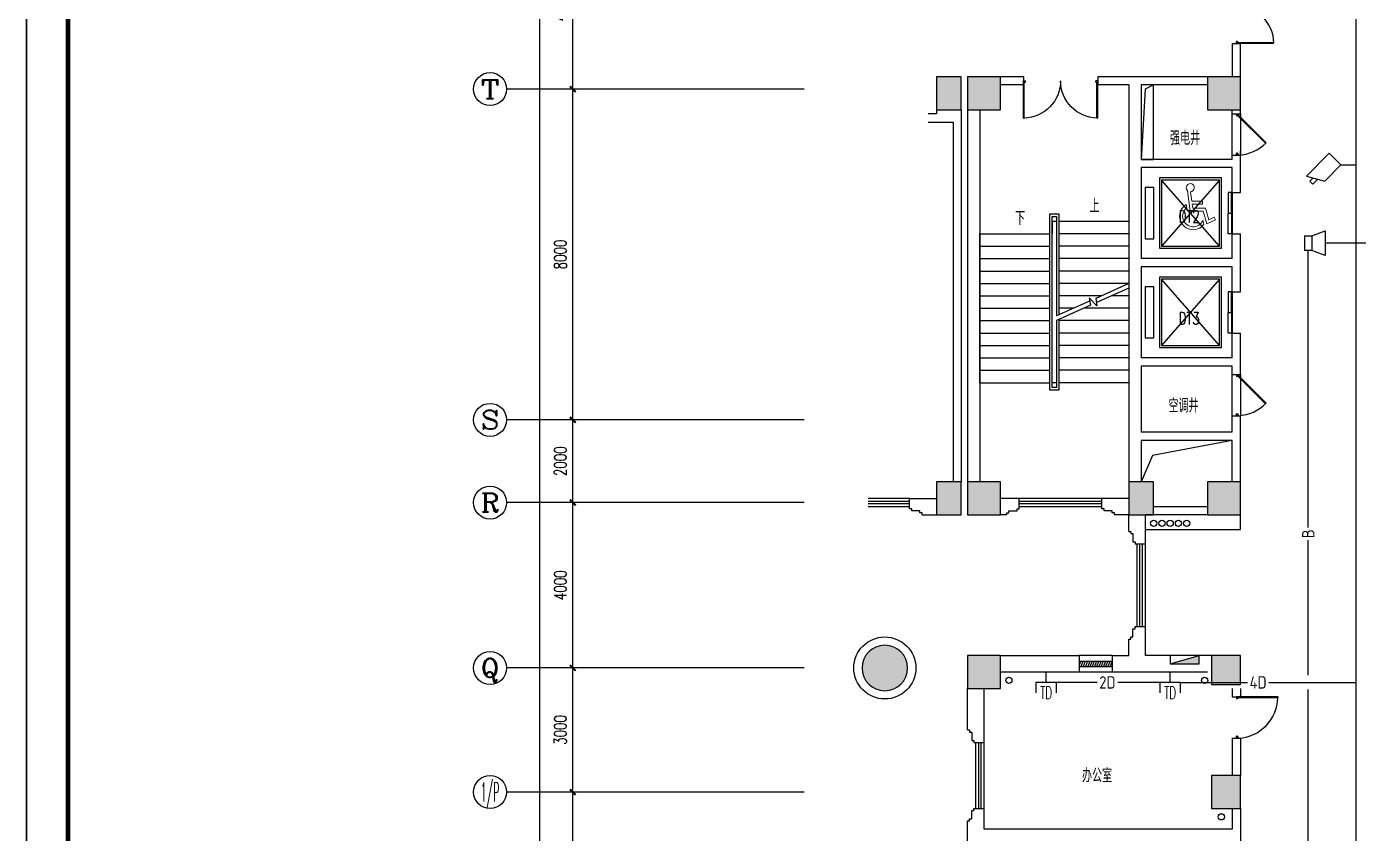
# Model space of a CAD drawing. Extents: x 190999 to 834799, y -200814 to 215286.
# Drawn here: x 750699 to 782899, y -9596 to 9914 of the extents above; entities that cross this region are included whole.
import ezdxf
from ezdxf.enums import TextEntityAlignment as Align

# ---------------------------------------------------------------- set-up
doc = ezdxf.new("R2010")
doc.units = 0
doc.header["$LTSCALE"] = 1000
doc.header["$MEASUREMENT"] = 0
doc.linetypes.add('CONTINOUS', pattern=[0])
for name, color, linetype in [('00-EQUIP', 3, 'Continuous'), ('00-SIG_TEXT', 7, 'Continuous'), ('00-WIRE-4', 6, 'Continuous'), ('A-墙线', 2, 'Continuous'), ('A-外包装修', 250, 'Continuous'), ('A-外窗', 145, 'Continuous'), ('A-门', 167, 'Continuous'), ('AXIS', 3, 'Continuous'), ('AXIS_TEXT', 7, 'Continuous'), ('COLUMN', 2, 'Continuous'), ('DIM_SYMB', 3, 'Continuous'), ('EQUIP_消火栓', 6, 'Continuous'), ('PUB_HATCH', 250, 'Continuous'), ('PUB_TEXT', 7, 'Continuous'), ('STAIR', 5, 'Continuous'), ('WALL', 4, 'Continuous'), ('WINDOW', 7, 'Continuous'), ('图框', 189, 'Continuous'), ('房间名称', 7, 'Continuous'), ('桥架', 1, 'Continuous'), ('洞口线', 177, 'Continuous'), ('电井开洞', 6, 'Continuous'), ('雨水管', 3, 'Continuous')]:
    doc.layers.add(name, color=color, linetype=linetype)
doc.layers.add('1-3残疾人坐席', color=7, linetype='Continuous', lineweight=9)
doc.styles.add('-GBCBIGGBENOR', font='GBENOR.shx', dxfattribs={"bigfont": 'GBCBIG.shx'})
doc.styles.add('_COMPLEX', font='COMPLEX.shx', dxfattribs={"width": 0.5})
doc.styles.add('_TCH_AXIS', font='COMPLEX', dxfattribs={"bigfont": 'GBCBIG'})
doc.styles.add('_TCH_DIM', font='SIMPLEX', dxfattribs={"bigfont": 'GBCBIG'})
doc.styles.add('COMPLEX', font='COMPLEX')
doc.styles.add('DIM_FONT', font='SIMPLEX', dxfattribs={"width": 0.7, "bigfont": 'GBCBIG'})
doc.styles.get("Standard").update_dxf_attribs({"font": 'simhei.ttf'})
doc.dimstyles.new('DIMN', dxfattribs={"dimtxt": 300, "dimasz": 100, "dimexe": 250, "dimexo": 300, "dimgap": 150, "dimtad": 1, "dimdec": 0, "dimzin": 0, "dimdsep": 46, "dimtxsty": 'DIM_FONT', "dimblk": 'ARCHTICK', "dimcen": 0.09, "dimclrt": 7, "dimazin": 2, "dimtfac": 1, "dimtdec": 0, "dimtix": 1, "dimtmove": 2, "dimatfit": 3, "dimfxl": 0, "dimtolj": 1, "dimtzin": 0, "dimarcsym": 0})

# ---------------------------------------------------------------- blocks, each defined once
blk = doc.blocks.new('TJAD_TK_A0')
at = {"layer": '图框'}
for p, q in [((2161.999779785468, 399.2972058231658), (972.9997797854694, 399.2972058231658)), ((972.9997797854694, -441.7027941768342), (2161.999779785468, -441.7027941768342))]:
    blk.add_line(p, q, dxfattribs=at)
at = {"layer": '图框', "const_width": 1.2}
blk.add_lwpolyline([(2151.999779785468, -431.7027941768342), (2151.999779785468, 389.2972058231658), (997.9997797854685, 389.2972058231658), (997.9997797854685, -431.7027941768342)], close=True, dxfattribs=at)
blk = doc.blocks.new('m1800')
at = {"layer": 'A-墙线'}
for p, q in [((-900, -100), (-900, 100)), ((900, -100), (900, 100))]:
    blk.add_line(p, q, dxfattribs=at)
at = {"layer": 'A-门'}
for p, q in [((-900, 900), (-899.9999999999418, 9.313225746154785e-10)), ((-900, 900), (-880.0000000000582, 899.9999999990687)), ((-880.0000000000582, 899.9999999990687), (-879.9999999999418, 50.00000000093132)), ((880.0000000000582, 899.9999999990687), (879.9999999999418, 50.00000000093132)), ((900, 900), (880.0000000000582, 899.9999999990687)), ((900, 900), (899.9999999999418, 9.313225746154785e-10)), ((-899.9999999999418, 50.00000000093132), (-870.0000000000582, 50.00000000093132)), ((-899.9999999999418, 9.313225746154785e-10), (-849.9999999999418, 9.313225746154785e-10)), ((-870.0000000000582, 50.00000000093132), (-870, 30)), ((-870, 30), (-849.9999999999418, 30.00000000093132)), ((-849.9999999999418, 30.00000000186265), (-849.9999999999418, 9.313225746154785e-10)), ((849.9999999999418, 30.00000000186265), (849.9999999999418, 9.313225746154785e-10)), ((870, 30), (849.9999999999418, 30.00000000093132)), ((899.9999999999418, 9.313225746154785e-10), (849.9999999999418, 9.313225746154785e-10)), ((870.0000000000582, 50.00000000093132), (870, 30)), ((899.9999999999418, 50.00000000093132), (870.0000000000582, 50.00000000093132))]:
    blk.add_line(p, q, dxfattribs=at)
for centre, start, end in [((-900, 0), 0, 88.72665564132167), ((900, 0), 91.27334436201257, 180)]:
    blk.add_arc(centre, 900, start, end, dxfattribs=at)
blk = doc.blocks.new('wza')
at = {"layer": '1-3残疾人坐席', "linetype": 'CONTINOUS'}
for p, q in [((0, 0), (-65.92103317385772, 501.259221150307)), ((40.34413458604831, 245.4232261337456), (10.43635719484882, 472.8400076992111)), ((-83.20065364841139, 80.454939481162), (-93.68438058072934, 160.1725128249964)), ((0, 0), (317.6950926940772, -1.64244556799531e-06)), ((40.3441345867468, 245.4232261337456), (301.9591099754325, 245.4232247801265)), ((63.15117290557828, 71.999999671767), (49.81291678763228, 173.4232260875287)), ((49.81291678763228, 173.4232260875287), (301.9591096029035, 173.4232247829204)), ((63.15117290557828, 71.999999671767), (371.7653968639788, 71.99999807501445)), ((301.9591096029035, 173.4232247829204), (301.959109976131, 245.4232247801265)), ((371.7653968639788, 71.99999807501445), (452.3839526305674, -205.6966173108667)), ((306.5511975293048, -219.8632119825343), (334.2759955825168, -315.3633423000574)), ((317.6950926940772, -1.64244556799531e-06), (407.3163418309996, -308.7070643706247)), ((407.3163418309996, -308.7070643706247), (615.2490263903746, -204.7994084716775)), ((452.3839526305674, -205.6966173108667), (583.0641903625219, -140.3933812931064)), ((583.0641903625219, -140.3933812931064), (615.2490263903746, -204.7994084716775))]:
    blk.add_line(p, q, dxfattribs=at)
for centre, radius, start, end in [((4.099231155589223, 570.3656342902686), 98.37953947765384, 273.7427053465065, 224.6236590530771), ((72.33969137939857, -120.7537110627163), 326.3181513302728, 120.5825845909829, 323.3889255196984), ((72.33969137939857, -120.7537110627163), 254.318151076953, 127.705102857942, 337.0637461616881)]:
    blk.add_arc(centre, radius, start, end, dxfattribs=at)
blk = doc.blocks.new('$TwtSys$00000434')
for p, q in [((-0.5, 0.5), (-0.5, -0.5)), ((-0.5, -0.5), (0.5, 0.5)), ((0.5, 0.5), (-0.5, 0.5)), ((0.5, -0.5), (0.5, 0.5)), ((-0.5, -0.5), (0.5, -0.5))]:
    blk.add_line(p, q)
blk.add_solid([(0.5, -0.5), (0.5, 0.5), (-0.5, -0.5)])
blk = doc.blocks.new('bfm01')
at = {"layer": 'A-墙线'}
for p, q in [((-200.0030517580453, -0.004291533608920872), (-0.003051758045330644, -0.004291533608920872)), ((-200.0030517580453, -1000.004291533609), (-0.003051758045330644, -1000.004291533609))]:
    blk.add_line(p, q, dxfattribs=at)
at = {"layer": 'A-门'}
for p, q in [((-200.0030517578125, -1000.004291533609), (-200.0030517578125, -0.004291533608920872)), ((-100.003051757114, -0.004291533667128533), (-100.003051757114, -50.00429153366713)), ((-70.00305175618269, -50.00429153366713), (-100.003051757114, -50.00429153366713)), ((-50.00305175711401, -30.00429153355071), (-70.00305175804533, -30.00429153360892)), ((-70.00305175804533, -30.00429153360892), (-70.00305175711401, -50.00429153366713)), ((-64.14518738078186, -44.14642715716036), (-50.0030517570849, -30.0042915334343)), ((-64.14518738081097, -44.14642715721857), (602.9494616675365, -711.241076205275)), ((-50.00305175711401, -0.004291533667128533), (-50.00305175711401, -30.00429153355071)), ((-50.00305175714311, -30.00429153360892), (617.0330152155366, -697.0403585060849)), ((-0.003051758045330644, -0.004291533608920872), (-0.003051758045330644, -1000.004291533609)), ((-70.00305175618269, -950.0042915336671), (-100.003051757114, -950.0042915336671)), ((-100.003051757114, -1000.004291533667), (-100.003051757114, -950.0042915336671)), ((-70.00305175804533, -970.0042915337253), (-70.00305175711401, -950.0042915336671)), ((-50.00305175711401, -1000.004291533667), (-100.003051757114, -1000.004291533667)), ((-50.00305175711401, -970.0042915337835), (-70.00305175804533, -970.0042915337253)), ((-50.00305175711401, -1000.004291533667), (-50.00305175711401, -970.0042915337835))]:
    blk.add_line(p, q, dxfattribs=at)
blk.add_arc((-100.003051757114, -0.004291533667128533), 1000, 272.8659839719306, 315.8103116972138, dxfattribs=at)
blk = doc.blocks.new('m1000')
at = {"layer": 'A-墙线'}
for p, q in [((0, 0), (0, 200)), ((1000, 0), (1000, 200))]:
    blk.add_line(p, q, dxfattribs=at)
at = {"layer": 'A-门'}
for p, q in [((0, 1100), (5.820766091346741e-11, 100.0000000009313)), ((0, 1100), (19.99999999994179, 1099.999999999069)), ((19.99999999994179, 1099.999999999069), (20.00000000005821, 150.0000000009313)), ((5.820766091346741e-11, 150.0000000009313), (29.99999999994179, 150.0000000009313)), ((5.820766091346741e-11, 100.0000000009313), (50.00000000005821, 100.0000000009313)), ((29.99999999994179, 150.0000000009313), (30, 130)), ((30, 130), (50.00000000005821, 130.0000000009313)), ((50.00000000005821, 130.0000000018626), (50.00000000005821, 100.0000000009313)), ((950.0000000000582, 130.0000000018626), (950.0000000000582, 100.0000000009313)), ((970.0000000001164, 130), (950.0000000000582, 130.0000000009313)), ((1000.000000000058, 100.0000000009313), (950.0000000000582, 100.0000000009313)), ((970.0000000001746, 150.0000000009313), (970.0000000001164, 130)), ((1000.000000000058, 150.0000000009313), (970.0000000001746, 150.0000000009313)), ((1000.000000000058, 150.0000000009313), (1000.000000000058, 100.0000000009313))]:
    blk.add_line(p, q, dxfattribs=at)
blk.add_arc((5.820766091346741e-11, 100.0000000009313), 1000, 2.865983971930656, 88.85400800037786, dxfattribs=at)
blk = doc.blocks.new('$WINLIB2D$00000039')
at = {"color": 0}
for p, q in [((0.5000000000016556, 0.4999999999536158), (-0.4999999999983444, 0.5000000000445652)), ((-0.4999999999994316, 0.1666666667124446), (0.5000000000005684, 0.1666666666205856)), ((-0.4518745131427337, -0.1666666666260426), (-0.5000000000072333, 0.08358586507802102)), ((-0.383883476490162, -0.166666666632409), (-0.4479860405916867, 0.1666666667078971)), ((-0.3158924398378105, -0.166666666637866), (-0.3799950039392783, 0.1666666667006211)), ((-0.2479014031852032, -0.166666666645142), (-0.3120039672867279, 0.1666666666951642)), ((-0.1799103665328516, -0.1666666666505989), (-0.2440129306343195, 0.1666666666887977)), ((-0.1119193298802728, -0.1666666666569654), (-0.1760218939817975, 0.1666666666824312)), ((-0.04392829322789282, -0.1666666666633319), (-0.1080308573293252, 0.1666666666760648)), ((0.02406274342471448, -0.1666666666696983), (-0.04003982067681022, 0.1666666666696983)), ((0.09205378007703047, -0.1666666666751553), (0.02795121597556971, 0.1666666666642413)), ((0.1600448167296094, -0.1666666666815217), (0.09594225262809175, 0.1666666666578749)), ((0.2280358533819609, -0.1666666666878882), (0.1639332892805214, 0.1666666666505989)), ((0.2960268900345682, -0.1666666666942547), (0.2319243259330435, 0.1666666666460515)), ((0.3640179266869765, -0.1666666667006211), (0.2999153625854802, 0.166666666639685)), ((0.432008963339527, -0.1666666667060781), (0.3679063992380023, 0.166666666632409)), ((0.4999999999916795, -0.1666666667115351), (0.4358974358904675, 0.1666666666260426)), ((-0.5000000000005755, -0.1666666666214951), (0.4999999999994245, -0.1666666667124446)), ((0.4999999999983302, -0.5000000000463842), (-0.5000000000016698, -0.4999999999554348))]:
    blk.add_line(p, q, dxfattribs=at)
blk = doc.blocks.new('_ArchTick')
at = {"const_width": 0.5}
blk.add_lwpolyline([(-0.7000000000000001, -0.7000000000000001), (0.7000000000000001, 0.7000000000000001)], dxfattribs=at)
blk = doc.blocks.new('*D758')
at = {"layer": 'AXIS', "color": 0, "lineweight": -2}
for p, q in [((764698.5377769046, -8596.303518221102), (763654.0967223467, -8596.303518221102)), ((763904.0967223467, -13596.30656997868), (763904.0967223467, -8596.303518221102)), ((764698.5377769046, -13596.30656997868), (763654.0967223467, -13596.30656997868))]:
    blk.add_line(p, q, dxfattribs=at)
at = {"layer": 'Defpoints', "color": 0}
for p in [(763904.0967223467, -8596.303518221102), (764998.5377769046, -8596.303518221102), (764998.5377769046, -13596.30656997868)]:
    blk.add_point(p, dxfattribs=at)
at = {"layer": 'AXIS', "color": 0, "lineweight": -2, "xscale": 100, "yscale": 100, "zscale": 100}
for p, rotation in [((763904.0967223467, -8596.303518221102), 90), ((763904.0967223467, -13596.30656997868), 270)]:
    blk.add_blockref('_ArchTick', p, dxfattribs=dict(at, rotation=rotation))
at = {"layer": 'AXIS', "color": 7, "insert": (763604.0967223467, -11096.30504409977), "char_height": 300, "attachment_point": 5, "rotation": 90, "style": 'DIM_FONT'}
blk.add_mtext('\\A1;5000', dxfattribs=at)
blk = doc.blocks.new('*D759')
at = {"layer": 'AXIS', "color": 0, "lineweight": -2}
for p, q in [((764698.5377769046, -5596.306569978682), (763654.0967223467, -5596.306569978681)), ((763904.0967223467, -8596.303518221102), (763904.0967223467, -5596.306569978682)), ((764698.5377769046, -8596.303518221102), (763654.0967223467, -8596.303518221102))]:
    blk.add_line(p, q, dxfattribs=at)
at = {"layer": 'Defpoints', "color": 0}
for p in [(763904.0967223467, -5596.306569978682), (764998.5377769046, -5596.306569978682), (764998.5377769046, -8596.303518221102)]:
    blk.add_point(p, dxfattribs=at)
at = {"layer": 'AXIS', "color": 0, "lineweight": -2, "xscale": 100, "yscale": 100, "zscale": 100}
for p, rotation in [((763904.0967223467, -5596.306569978682), 90), ((763904.0967223467, -8596.303518221102), 270)]:
    blk.add_blockref('_ArchTick', p, dxfattribs=dict(at, rotation=rotation))
at = {"layer": 'AXIS', "color": 7, "insert": (763604.0967223467, -7096.305044099769), "char_height": 300, "attachment_point": 5, "rotation": 90, "style": 'DIM_FONT'}
blk.add_mtext('\\A1;3000', dxfattribs=at)
blk = doc.blocks.new('*D760')
at = {"layer": 'AXIS', "color": 0, "lineweight": -2}
for p, q in [((764698.5377769046, -1596.306569978566), (763654.0967223467, -1596.306569978565)), ((763904.0967223467, -5596.306569978682), (763904.0967223467, -1596.306569978565)), ((764698.5377769046, -5596.306569978682), (763654.0967223467, -5596.306569978681))]:
    blk.add_line(p, q, dxfattribs=at)
at = {"layer": 'Defpoints', "color": 0}
for p in [(763904.0967223467, -1596.306569978565), (764998.5377769046, -1596.306569978566), (764998.5377769046, -5596.306569978682)]:
    blk.add_point(p, dxfattribs=at)
at = {"layer": 'AXIS', "color": 0, "lineweight": -2, "xscale": 100, "yscale": 100, "zscale": 100}
for p, rotation in [((763904.0967223467, -1596.306569978565), 90), ((763904.0967223467, -5596.306569978682), 270)]:
    blk.add_blockref('_ArchTick', p, dxfattribs=dict(at, rotation=rotation))
at = {"layer": 'AXIS', "color": 7, "insert": (763604.0967223467, -3596.306569978501), "char_height": 300, "attachment_point": 5, "rotation": 90, "style": 'DIM_FONT'}
blk.add_mtext('\\A1;4000', dxfattribs=at)
blk = doc.blocks.new('*D761')
at = {"layer": 'AXIS', "color": 0, "lineweight": -2}
for p, q in [((764698.5377769046, 403.6934300214344), (763654.0967223467, 403.6934300214347)), ((763904.0967223467, -1596.306569978565), (763904.0967223467, 403.6934300214346)), ((764698.5377769046, -1596.306569978566), (763654.0967223467, -1596.306569978565))]:
    blk.add_line(p, q, dxfattribs=at)
at = {"layer": 'Defpoints', "color": 0}
for p in [(763904.0967223467, 403.6934300214346), (764998.5377769046, 403.6934300214343), (764998.5377769046, -1596.306569978566)]:
    blk.add_point(p, dxfattribs=at)
at = {"layer": 'AXIS', "color": 0, "lineweight": -2, "xscale": 100, "yscale": 100, "zscale": 100}
for p, rotation in [((763904.0967223467, 403.6934300214346), 90), ((763904.0967223467, -1596.306569978565), 270)]:
    blk.add_blockref('_ArchTick', p, dxfattribs=dict(at, rotation=rotation))
at = {"layer": 'AXIS', "color": 7, "insert": (763604.0967223467, -596.3065699784426), "char_height": 300, "attachment_point": 5, "rotation": 90, "style": 'DIM_FONT'}
blk.add_mtext('\\A1;2000', dxfattribs=at)
blk = doc.blocks.new('*D762')
at = {"layer": 'AXIS', "color": 0, "lineweight": -2}
for p, q in [((764698.5377769046, 8403.693430021667), (763654.0967223467, 8403.693430021667)), ((763904.0967223467, 403.6934300214346), (763904.0967223467, 8403.693430021667)), ((764698.5377769046, 403.6934300214344), (763654.0967223467, 403.6934300214347))]:
    blk.add_line(p, q, dxfattribs=at)
at = {"layer": 'Defpoints', "color": 0}
for p in [(763904.0967223467, 8403.693430021667), (764998.5377769046, 8403.693430021667), (764998.5377769046, 403.6934300214343)]:
    blk.add_point(p, dxfattribs=at)
at = {"layer": 'AXIS', "color": 0, "lineweight": -2, "xscale": 100, "yscale": 100, "zscale": 100}
for p, rotation in [((763904.0967223467, 8403.693430021667), 90), ((763904.0967223467, 403.6934300214346), 270)]:
    blk.add_blockref('_ArchTick', p, dxfattribs=dict(at, rotation=rotation))
at = {"layer": 'AXIS', "color": 7, "insert": (763604.0967223467, 4403.693430021674), "char_height": 300, "attachment_point": 5, "rotation": 90, "style": 'DIM_FONT'}
blk.add_mtext('\\A1;8000', dxfattribs=at)
blk = doc.blocks.new('*D763')
at = {"layer": 'AXIS', "color": 0, "lineweight": -2}
for p, q in [((764698.5377769046, 12403.69343002167), (763654.0967223467, 12403.69343002167)), ((763904.0967223467, 8403.693430021667), (763904.0967223467, 12403.69343002167)), ((764698.5377769046, 8403.693430021667), (763654.0967223467, 8403.693430021667))]:
    blk.add_line(p, q, dxfattribs=at)
at = {"layer": 'Defpoints', "color": 0}
for p in [(763904.0967223467, 12403.69343002167), (764998.5377769046, 12403.69343002167), (764998.5377769046, 8403.693430021667)]:
    blk.add_point(p, dxfattribs=at)
at = {"layer": 'AXIS', "color": 0, "lineweight": -2, "xscale": 100, "yscale": 100, "zscale": 100}
for p, rotation in [((763904.0967223467, 12403.69343002167), 90), ((763904.0967223467, 8403.693430021667), 270)]:
    blk.add_blockref('_ArchTick', p, dxfattribs=dict(at, rotation=rotation))
at = {"layer": 'AXIS', "color": 7, "insert": (763604.0967223467, 10403.69343002179), "char_height": 300, "attachment_point": 5, "rotation": 90, "style": 'DIM_FONT'}
blk.add_mtext('\\A1;4000', dxfattribs=at)
blk = doc.blocks.new('*D771')
at = {"layer": 'AXIS', "color": 0, "lineweight": -2}
for p, q in [((764698.5377769046, 26403.69343002167), (762854.0967223467, 26403.69343002167)), ((763104.0967223467, -61596.30351822052), (763104.0967223467, 26403.69343002167)), ((764698.5377769046, -61596.30351822052), (762854.0967223467, -61596.30351822052))]:
    blk.add_line(p, q, dxfattribs=at)
at = {"layer": 'Defpoints', "color": 0}
for p in [(763104.0967223467, 26403.69343002167), (764998.5377769046, 26403.69343002167), (764998.5377769046, -61596.30351822052)]:
    blk.add_point(p, dxfattribs=at)
at = {"layer": 'AXIS', "color": 0, "lineweight": -2, "xscale": 100, "yscale": 100, "zscale": 100}
for p, rotation in [((763104.0967223467, 26403.69343002167), 90), ((763104.0967223467, -61596.30351822052), 270)]:
    blk.add_blockref('_ArchTick', p, dxfattribs=dict(at, rotation=rotation))
at = {"layer": 'AXIS', "color": 7, "insert": (762804.0967223467, -17596.30504409931), "char_height": 300, "attachment_point": 5, "rotation": 90, "style": 'DIM_FONT'}
blk.add_mtext('\\A1;88000', dxfattribs=at)
blk = doc.blocks.new('_AXISO')
blk.add_circle((0, 0), 0.5)
at = {"layer": 'AXIS_TEXT', "style": 'COMPLEX', "width": 1.041666666666667}
blk.add_attdef('A', text='', height=0.56, dxfattribs=at).set_placement((-0.25, -0.28), (0.25, -0.28), align=Align.FIT)
blk = doc.blocks.new('_LINKPT1')
at = {"color": 0}
blk.add_line((0, 0), (0, 0), dxfattribs=at)
blk = doc.blocks.new('IO37IMB6')
for p, q in [((-0.5, 0.4990009990009556), (-0.5, 0.9990009990009556)), ((0.5, 0.9990009990009556), (0.5, 0.4990009990009556)), ((0.5, 0.4990009990009556), (-0.5, 0.4990009990009556)), ((0, 0.4995004995004778), (0, 0))]:
    blk.add_line(p, q)
at = {"xscale": 0.002, "yscale": 0.002, "zscale": 0.002}
for p in [(0, 1.383711617401852), (-0.5, 0.4990009990009556), (0, 0), (0.5, 0.4990009990009556)]:
    blk.add_blockref('_LINKPT1', p, dxfattribs=at)
at = {"style": '_COMPLEX', "width": 0.6, "flags": 8}
blk.add_attdef('$TEXT$', text='', height=0.6, dxfattribs=at).set_placement((0, 1), align=Align.MIDDLE_CENTER)
at = {"flags": 9}
blk.add_attdef('A', (0, 0), '', height=2e-05, dxfattribs=at)
blk = doc.blocks.new('_I71UQN')
for p, q in [((-0.8374012925487477, 0.1000000000003638), (-0.608571428572759, 0.1000000000003638)), ((-0.8374012925487477, -0.1000000000003638), (-0.8374012925487477, 0.1000000000003638)), ((-0.7799999999988358, 0.3999999999996362), (-0.3228571428553551, -0.3999999999996362)), ((0.7799999999988358, 0.3999999999996362), (-0.7799999999988358, 0.3999999999996362)), ((0.7799999999988358, 0.3999999999996362), (0.7799999999988358, -0.3999999999996362)), ((-0.8374012925487477, -0.1000000000003638), (-0.4942857142850698, -0.1000000000003638)), ((0.7799999999988358, -0.3999999999996362), (-0.3228571428553551, -0.3999999999996362))]:
    blk.add_line(p, q)
at = {"xscale": 0.002, "yscale": 0.002, "zscale": 0.002}
for p in [(0, 0.3999999999996362), (0.7799999999988358, 0), (0, -0.3999999999996362)]:
    blk.add_blockref('_LINKPT1', p, dxfattribs=at)
at = {"flags": 9}
blk.add_attdef('A', (0, 0), '', height=2e-05, dxfattribs=at)
blk = doc.blocks.new('OS28WV87')
for p, q in [((0, 0.3500000000000001), (0, -0.3500000000000001)), ((0, 0.3500000000000001), (0.3500000000000001, 0.3500000000000001)), ((0.3500000000000001, 0.3500000000000001), (1, 0.6)), ((0.3500000000000001, 0.3500000000000001), (0.3500000000000001, -0.3500000000000001)), ((1, 0.6), (1, -0.6)), ((0.3500000000000001, -0.3500000000000001), (0, -0.3500000000000001)), ((1, -0.6), (0.3500000000000001, -0.3500000000000001))]:
    blk.add_line(p, q)
at = {"xscale": 0.002, "yscale": 0.002, "zscale": 0.002}
for p in [(0, 0), (0.175, 0.3500000000000001), (1, 0), (0.175, -0.3500000000000001)]:
    blk.add_blockref('_LINKPT1', p, dxfattribs=at)
at = {"flags": 9}
blk.add_attdef('A', (0, 0), '', height=2e-05, dxfattribs=at)

msp = doc.modelspace()

# ---------------------------------------------------------------- hatches: boundary and pattern name
at = {"layer": 'PUB_HATCH'}
for points in [[(773298.5377768944, 7903.696481778548), (773298.5377768944, 8703.695718840027), (772698.5377769037, 8703.695718834904), (772698.5377769037, 7903.696481774357)], [(774248.5408286615, 7903.697244712646), (774248.5408286615, 8703.696481773193), (773448.5377769037, 8703.696481773193), (773448.5377769037, 7903.697244712646)], [(780048.5377769037, 7903.697244712879), (780048.5377769037, 8703.696481773193), (779248.5347251459, 8703.696481773193), (779248.5347251459, 7903.697244712646)], [(773298.5377768944, -1896.303518221452), (773298.5377768944, -1096.304281159973), (772698.533580737, -1096.304281165329), (772698.533580737, -1896.303518225875)], [(774248.5370139689, -1896.303518225177), (774248.5370139666, -1096.307332926401), (773448.5377769049, -1096.307332926634), (773448.5377769037, -1896.303518226807)], [(777948.5438804191, -1896.303518226574), (777948.5438804134, -1096.306569984386), (777348.5377769014, -1096.306569984386), (777348.5377769035, -1896.303518226574)], [(780048.5377769037, -1896.303518226807), (780048.5377769027, -1096.307332921511), (779248.5339622019, -1096.30733292221), (779248.5339622044, -1896.303518225177)], [(770898.5377649828, -5596.303518227272, 0.9999999999999999), (771998.5377888246, -5596.303518227272, 0.9999999999999999)], [(774248.5377769007, -6096.303518229368), (774248.5377768998, -5296.303518225177), (773448.5377769037, -5296.303518226807), (773448.5377769052, -6096.303518230765)], [(780048.5377769095, -5996.303518213768), (780048.5377769037, -5296.303518226807), (779348.5339622045, -5296.303518223547), (779348.5339622005, -5996.303518236818)], [(780048.5377768995, -8996.303518227738), (780048.5377769035, -8196.30351822378), (779348.5339621966, -8196.303518228902), (779348.5339621977, -8996.303518226807)]]:
    msp.add_hatch(color=256, dxfattribs=at).paths.add_polyline_path(points)

# ---------------------------------------------------------------- linework, layer by layer
at = {"layer": '00-WIRE-4'}
for p, q in [((782475.5356823953, 6568.797370265384), (782848.5370139646, 6568.797370265384)), ((785236.8133964777, 4678.693811491452), (782098.5377769042, 4678.693811491394)), ((781686.0377769042, -2197.737007407326), (781686.0377769042, 4503.693811491394)), ((781686.0377769042, -5770.807069478527), (781686.0377769042, -2502.737007407326)), ((776580.4926433453, -5945.807069478527), (775598.5377769041, -5945.807069478644)), ((778098.537776904, -5945.807069478527), (777081.0796597487, -5945.807069478527)), ((778598.537776904, -5945.807069478527), (780215.2202304334, -5945.807069478527)), ((780734.4588216401, -5945.807069478527), (782848.5370139646, -5945.807069478527)), ((781686.0377769042, -9996.305425569386), (781686.0377769042, -6120.807069478527))]:
    msp.add_line(p, q, dxfattribs=at)
at = {"layer": 'A-墙线'}
for p, q in [((779848.5377769042, 9503.69648178437), (779848.5377769042, 8703.69648178437)), ((780048.5377769042, 8703.69648178437), (780048.5377769042, 9503.69648178437)), ((774798.537776904, 8703.69648178437), (774248.5408286618, 8703.69648178437)), ((779248.5347251464, 8703.69648178437), (776598.537776904, 8703.69648178437)), ((774798.537776904, 8503.69648178437), (774248.5408286618, 8503.69648178437)), ((777348.537776904, 8503.69648178437), (776598.537776904, 8503.69648178437)), ((777348.5377769042, 8503.69648178437), (777348.537776904, -1296.305044093606)), ((779248.5347251464, 8503.69648178437), (777648.537776904, 8503.69648178437)), ((777648.5377769042, 8503.69648178437), (777648.537776904, 6703.696481784369)), ((772698.5377769038, 7803.696481784369), (772498.537776904, 7803.696481784369)), ((772698.5377769038, 7903.697244724288), (772698.5377769038, 7803.696481784369)), ((773298.537776904, 7903.697244723822), (773298.537776904, -1096.304281155084)), ((773448.537776904, 7903.697244724288), (773448.537776904, -1096.307332914759)), ((773748.5377769038, 7903.697244724521), (773748.5377769038, -1096.307332914759)), ((779848.537776904, 7803.692953191261), (779848.537776904, 7903.697244724754)), ((780048.5347251457, 7803.692953191261), (780048.537776904, 7903.697244724754)), ((772498.537776904, 7603.696481782506), (773098.537776904, 7603.696481782506)), ((773098.537776904, 7603.696481782506), (773098.537776904, -1096.304281155084)), ((779848.5377769042, 6703.696481784602), (779848.5377769042, 6803.692953191261)), ((780048.537776904, 5903.696481784602), (780048.5377769042, 6903.696481784602)), ((779848.5377769042, 6703.696481784369), (777648.5377769042, 6703.696481784369)), ((777648.5377769042, 6503.696481784369), (777648.5377769042, 4303.696481784369)), ((779848.5377769042, 6503.696481784369), (777648.5377769042, 6503.696481784369)), ((779848.5377769042, 5903.696481784602), (779848.5377769042, 6503.696481784602)), ((779848.5377769042, 5903.696481784602), (780048.537776904, 5903.696481784602)), ((779848.5377769042, 4303.696481784602), (779848.5377769042, 4903.696481784602)), ((779848.5377769042, 4903.696481784602), (780048.537776904, 4903.696481784602)), ((780048.5377769042, 3503.696481784602), (780048.5377769042, 4903.696481784602)), ((779848.5377769042, 4303.696481784369), (777648.5377769042, 4303.696481784369)), ((777648.5377769042, 4103.696481784369), (777648.5377769042, 1903.696481784369)), ((779848.5377769042, 4103.696481784369), (777648.5377769042, 4103.696481784369)), ((779848.5377769042, 3503.696481784602), (779848.5377769042, 4103.696481784602)), ((779848.5377769042, 3503.696481784602), (780048.537776904, 3503.696481784602)), ((779848.5377769042, 1903.696481784602), (779848.5377769042, 2503.696481784602)), ((779848.5377769042, 2503.696481784602), (780048.537776904, 2503.696481784602)), ((780048.537776904, 1403.696481784602), (780048.537776904, 2503.696481784602)), ((779848.5377769042, 1903.696481784369), (777648.5377769042, 1903.696481784369)), ((777648.5377769042, 1703.696481784369), (777648.5377769042, 103.6964817848348)), ((779848.5377769042, 1703.696481784369), (777648.5377769042, 1703.696481784369)), ((779848.5377769042, 1503.689138495392), (779848.5377769042, 1703.696481784602)), ((779848.5377769042, 103.6964817848348), (779848.5377769042, 503.6891384953924)), ((780048.537776904, -1096.307332909637), (780048.537776904, 508.7020081065421)), ((779848.5377769042, 103.6964817848348), (777648.537776904, 103.6964817848348)), ((777648.5377769042, -96.3035182156309), (777648.5377769042, -1096.306569972512)), ((779848.5377769042, -96.3035182156309), (777648.537776904, -96.3035182156309)), ((779848.5377769042, -1096.30733290987), (779848.5377769042, -96.30351821539807)), ((772048.5301475094, -1496.306569972512), (772698.5335807371, -1496.306569972512)), ((772048.5301475094, -1746.306569972512), (772048.5301475094, -1496.306569972512)), ((774698.537776904, -1496.306569972046), (774248.537013968, -1496.306569972046)), ((774698.537776904, -1746.306569970649), (774698.537776904, -1496.306569970649)), ((777348.537776904, -1496.306569972046), (776698.537776904, -1496.306569972046)), ((776698.5377769044, -1746.306569970649), (776698.5377769044, -1496.306569970649)), ((772098.5301475094, -1746.306569972512), (772048.5301475094, -1746.306569972512)), ((772098.5301475094, -1796.306569972512), (772098.5301475094, -1746.306569972512)), ((772298.5301475094, -1796.306569972046), (772098.5301475094, -1796.306569972512)), ((772298.5301475094, -1846.306569972512), (772298.5301475094, -1796.306569972046)), ((772348.5301475094, -1846.306569972512), (772298.5301475094, -1846.306569972512)), ((772348.5301475094, -1896.306569972512), (772348.5301475094, -1846.306569972512)), ((772348.5301475094, -1896.306569972512), (772698.5335807371, -1896.306569972512)), ((774398.537776904, -1896.306569970649), (774248.5370139692, -1896.306569971581)), ((774398.537776904, -1896.306569970649), (774398.537776904, -1846.306569970649)), ((774398.537776904, -1846.306569970649), (774448.537776904, -1846.306569970649)), ((774448.537776904, -1846.306569970649), (774448.537776904, -1796.306569970649)), ((774448.537776904, -1796.306569970649), (774648.537776904, -1796.306569970649)), ((774648.537776904, -1746.306569970649), (774698.537776904, -1746.306569970649)), ((774648.537776904, -1796.306569970649), (774648.537776904, -1746.306569970649)), ((776748.5377769044, -1746.306569970649), (776698.5377769044, -1746.306569970649)), ((776748.5377769044, -1796.306569970649), (776748.5377769044, -1746.306569970649)), ((776948.5377769044, -1796.306569970649), (776748.5377769044, -1796.306569970649)), ((776948.5377769044, -1846.306569970649), (776948.5377769044, -1796.306569970649)), ((776998.5377769044, -1846.306569970649), (776948.5377769044, -1846.306569970649)), ((776998.5377769044, -1896.306569970649), (776998.5377769044, -1846.306569970649)), ((777348.537776904, -1896.306569972046), (776998.537776904, -1896.306569972046)), ((777348.5377769048, -2296.3035182147), (777348.5377769029, -1896.306569971814)), ((779248.5339622046, -1896.303518215631), (777748.537776904, -1896.303518215631)), ((777748.5377769036, -2596.3035182147), (777748.5377769036, -1896.303518215398)), ((779248.5339622034, -1696.303518215398), (777948.5438804196, -1696.303518215398)), ((777348.5377769048, -2296.3035182147), (777398.5377769048, -2296.3035182147)), ((777398.5377769048, -2296.3035182147), (777398.5377769048, -2346.3035182147)), ((777398.5377769048, -2346.3035182147), (777448.537776905, -2346.3035182147)), ((777448.537776905, -2346.3035182147), (777448.5377769048, -2546.3035182147)), ((777448.5377769048, -2546.3035182147), (777498.5377769048, -2546.3035182147)), ((777498.5377769048, -2546.3035182147), (777498.5377769048, -2596.3035182147)), ((777498.5377769048, -2596.3035182147), (777748.5377769048, -2596.3035182147)), ((777448.5377769048, -4646.303518215165), (777498.5377769048, -4646.303518215165)), ((777448.537776905, -4846.303518215165), (777448.5377769048, -4646.303518215165)), ((777498.5377769048, -4646.303518215165), (777498.5377769048, -4596.303518215165)), ((777498.5377769048, -4596.303518215165), (777748.5377769048, -4596.303518215165)), ((777748.5377769036, -5296.303518215398), (777748.5377769036, -4596.3035182147)), ((777348.5377769036, -5296.303518215398), (777348.5377769036, -4896.3035182147)), ((777348.5377769048, -4896.303518215165), (777398.5377769048, -4896.303518215165)), ((777398.5377769048, -4846.303518215165), (777448.537776905, -4846.303518215165)), ((777398.5377769048, -4896.303518215165), (777398.5377769048, -4846.303518215165)), ((779348.5408286618, -5296.303518215631), (777748.537776904, -5296.303518215631)), ((776148.5419730603, -5696.303518246132), (774248.5377769005, -5696.303518245899)), ((779248.5339622087, -5696.303518227971), (776948.5419730602, -5696.303518227971)), ((773448.537776904, -7096.305044094071), (773448.5377769044, -6096.303518218891)), ((773848.537776904, -7396.305044094071), (773848.5377769044, -6096.303518218192)), ((779848.5377769002, -6096.303518222383), (779848.5377769002, -6296.303518222616)), ((780048.5377769002, -6096.303518222616), (780048.5377769002, -6296.303518222616)), ((773448.537776904, -7096.305044094071), (773498.537776904, -7096.305044094071)), ((773498.537776904, -7096.305044094071), (773498.537776904, -7146.305044094071)), ((773498.537776904, -7146.305044094071), (773548.5377769042, -7146.305044094071)), ((773548.5377769042, -7146.305044094071), (773548.537776904, -7346.305044094071)), ((773548.537776904, -7346.305044094071), (773598.537776904, -7346.305044094071)), ((773598.537776904, -7346.305044094071), (773598.537776904, -7396.305044094071)), ((773598.537776904, -7396.305044094071), (773848.537776904, -7396.305044094071)), ((779848.537776904, -7296.303518222616), (779848.537776904, -8196.30656997228)), ((780048.5377769038, -7296.303518222616), (780048.537776904, -8196.303518212138)), ((773598.537776904, -9046.305044094071), (773598.537776904, -8996.305044094071)), ((773598.537776904, -8996.305044094071), (773848.537776904, -8996.305044094071)), ((773848.537776904, -9496.305044094071), (773848.537776904, -8996.305044094071)), ((779848.537776904, -8996.30656997484), (779848.537776904, -9496.305044094071)), ((780048.537776904, -8996.306569975772), (780048.537776904, -11994.26460274842)), ((773448.537776904, -9896.305044094071), (773448.537776904, -9296.305044094071)), ((773448.537776904, -9296.305044094071), (773498.537776904, -9296.305044094071)), ((773498.537776904, -9246.305044094071), (773548.5377769042, -9246.305044094071)), ((773498.537776904, -9296.305044094071), (773498.537776904, -9246.305044094071)), ((773548.537776904, -9046.305044094071), (773598.537776904, -9046.305044094071)), ((773548.5377769042, -9246.305044094071), (773548.537776904, -9046.305044094071)), ((779848.537776904, -9496.305044094304), (773848.537776904, -9496.305044094071))]:
    msp.add_line(p, q, dxfattribs=at)
at = {"layer": 'A-外包装修'}
msp.add_circle((771448.540828662, -5596.306569972978), 750, dxfattribs=at)
at = {"layer": 'A-外窗'}
for p, q in [((772048.5301475094, -1496.306569972512), (771048.5408286613, -1496.306569972512)), ((772048.5301475094, -1566.306569972512), (771048.5408286613, -1566.306569972512)), ((776698.5377769044, -1496.306569970649), (774698.537776904, -1496.306569970649)), ((776698.5377769044, -1566.306569970649), (774698.537776904, -1566.306569970649)), ((772048.5301475094, -1626.306569972512), (771048.5408286613, -1626.306569972512)), ((772048.5301475094, -1696.306569972512), (771048.5408286613, -1696.306569972512)), ((776698.5377769044, -1626.306569970649), (774698.537776904, -1626.306569970649)), ((776698.5377769044, -1696.306569970649), (774698.537776904, -1696.306569970649)), ((777548.5377769048, -4596.303518215165), (777548.5377769048, -2596.3035182147)), ((777618.5377769048, -4596.303518215165), (777618.5377769048, -2596.3035182147)), ((777678.5377769048, -4596.303518215165), (777678.5377769048, -2596.3035182147)), ((777748.5377769048, -4596.303518215165), (777748.5377769048, -2596.3035182147)), ((773648.537776904, -8996.305044094071), (773648.537776904, -7396.305044094071)), ((773718.537776904, -8996.305044094071), (773718.537776904, -7396.305044094071)), ((773778.537776904, -8996.305044094071), (773778.537776904, -7396.305044094071)), ((773848.537776904, -8996.305044094071), (773848.537776904, -7396.305044094071))]:
    msp.add_line(p, q, dxfattribs=at)
at = {"layer": 'A-门'}
for p, q in [((779848.5377769042, 5903.696481784602), (779848.5377769042, 4903.696481784602)), ((779848.5377769042, 3503.696481784602), (779848.5377769042, 2503.696481784602))]:
    msp.add_line(p, q, dxfattribs=at)
for points in [[(779833.5796687431, 5903.696481784602), (779753.6973476515, 5903.696481784602), (779753.6973476515, 5403.696481784602), (779833.5796687431, 5403.696481784602)], [(779833.5796687431, 4903.696481784602), (779753.6973476515, 4903.696481784602), (779753.6973476515, 5403.696481784602), (779833.5796687431, 5403.696481784602)], [(779833.5796687431, 3503.696481784602), (779753.6973476515, 3503.696481784602), (779753.6973476515, 3003.696481784602), (779833.5796687431, 3003.696481784602)], [(779833.5796687431, 2503.696481784602), (779753.6973476515, 2503.696481784602), (779753.6973476515, 3003.696481784602), (779833.5796687431, 3003.696481784602)]]:
    msp.add_lwpolyline(points, close=True, dxfattribs=at)
at = {"layer": 'AXIS'}
for p, q in [((769498.5377769043, 8403.693430021667), (762304.0967223464, 8403.693430021667)), ((769498.5377769043, 403.6934300214343), (762304.0967223464, 403.6934300214343)), ((769498.5377769044, -1596.306569978566), (762304.0967223465, -1596.306569978566)), ((769498.5377769044, -5596.306569978682), (762304.0967223465, -5596.306569978682)), ((769498.5377769044, -8596.303518221102), (762304.0967223465, -8596.303518221102))]:
    msp.add_line(p, q, dxfattribs=at)
at = {"layer": 'COLUMN'}
for p, q in [((773298.5377768944, 8703.695718840027), (772698.5377769037, 8703.695718834904)), ((772698.5377769037, 8703.695718834904), (772698.5377769037, 7903.696481774357)), ((773298.5377768944, 7903.696481778548), (773298.5377768944, 8703.695718840027)), ((774248.5408286615, 8703.696481773193), (773448.5377769037, 8703.696481773193)), ((773448.5377769037, 8703.696481773193), (773448.5377769037, 7903.697244712646)), ((774248.5408286615, 7903.697244712646), (774248.5408286615, 8703.696481773193)), ((780048.5377769037, 8703.696481773193), (779248.5347251459, 8703.696481773193)), ((779248.5347251459, 8703.696481773193), (779248.5347251459, 7903.697244712646)), ((780048.5377769037, 7903.697244712879), (780048.5377769037, 8703.696481773193)), ((772698.5377769037, 7903.696481774357), (773298.5377768944, 7903.696481778548)), ((773448.5377769037, 7903.697244712646), (774248.5408286615, 7903.697244712646)), ((779248.5347251459, 7903.697244712646), (780048.5377769037, 7903.697244712879)), ((773298.5377768944, -1096.304281159973), (772698.533580737, -1096.304281165329)), ((772698.533580737, -1096.304281165329), (772698.533580737, -1896.303518225875)), ((773298.5377768944, -1896.303518221452), (773298.5377768944, -1096.304281159973)), ((774248.5370139666, -1096.307332926401), (773448.5377769049, -1096.307332926634)), ((773448.5377769049, -1096.307332926634), (773448.5377769037, -1896.303518226807)), ((774248.5370139689, -1896.303518225177), (774248.5370139666, -1096.307332926401)), ((777948.5438804134, -1096.306569984386), (777348.5377769014, -1096.306569984386)), ((777348.5377769014, -1096.306569984386), (777348.5377769035, -1896.303518226574)), ((777948.5438804191, -1896.303518226574), (777948.5438804134, -1096.306569984386)), ((780048.5377769027, -1096.307332921511), (779248.5339622019, -1096.30733292221)), ((779248.5339622019, -1096.30733292221), (779248.5339622044, -1896.303518225177)), ((780048.5377769037, -1896.303518226807), (780048.5377769027, -1096.307332921511)), ((772698.533580737, -1896.303518225875), (773298.5377768944, -1896.303518221452)), ((773448.5377769037, -1896.303518226807), (774248.5370139689, -1896.303518225177)), ((777348.5377769035, -1896.303518226574), (777948.5438804191, -1896.303518226574)), ((779248.5339622044, -1896.303518225177), (780048.5377769037, -1896.303518226807)), ((774248.5377768998, -5296.303518225177), (773448.5377769037, -5296.303518226807)), ((773448.5377769037, -5296.303518226807), (773448.5377769052, -6096.303518230765)), ((774248.5377769007, -6096.303518229368), (774248.5377768998, -5296.303518225177)), ((780048.5377769037, -5296.303518226807), (779348.5339622045, -5296.303518223547)), ((779348.5339622045, -5296.303518223547), (779348.5339622005, -5996.303518236818)), ((780048.5377769095, -5996.303518213768), (780048.5377769037, -5296.303518226807)), ((773448.5377769052, -6096.303518230765), (774248.5377769007, -6096.303518229368)), ((779348.5339622005, -5996.303518236818), (780048.5377769095, -5996.303518213768)), ((780048.5377769035, -8196.30351822378), (779348.5339621966, -8196.303518228902)), ((779348.5339621966, -8196.303518228902), (779348.5339621977, -8996.303518226807)), ((780048.5377768995, -8996.303518227738), (780048.5377769035, -8196.30351822378)), ((779348.5339621977, -8996.303518226807), (780048.5377768995, -8996.303518227738))]:
    msp.add_line(p, q, dxfattribs=at)
for start, end in [(0, 180), (180, 0)]:
    msp.add_arc((771448.5377769037, -5596.303518227272), 550.000011920929, start, end, dxfattribs=at)
at = {"layer": 'DIM_SYMB'}
for points in [[(776503.5377769031, 5203.69037828318, 0, 0, 0), (776503.537776903, 3703.690378282714, 80, 0, 0), (776503.537776903, 3403.690378282714, 0, 0, 0)], [(774691.0377769043, 4903.690378284577, 0, 0, 0), (774691.037776904, -46.654798679956, 0, 0, 0), (776503.5377769, -46.65479868368129, 0, 0, 0), (776503.5377769032, 2803.690378279454, 80, 0, 0), (776503.5377769036, 3103.690378279454, 0, 0, 0)]]:
    msp.add_lwpolyline(points, format="xyseb", dxfattribs=at)
at = {"layer": 'STAIR'}
for p, q in [((779537.0380612295, 6203.696481784369), (778137.0380612295, 4603.696481784369)), ((779537.0380612295, 4603.696481784369), (778137.0380612295, 6203.696481784369)), ((775438.5377768876, 1123.690378270374), (775438.5377768876, 5383.690378270374)), ((775438.5377768876, 5383.690378270374), (775658.5377769168, 5383.690378270374)), ((775498.5377769168, 1183.690378270374), (775498.5377769168, 5323.690378270374)), ((775498.5377769168, 5323.690378270374), (775598.5377768876, 5323.690378270374)), ((775598.5377769034, 5203.690378284577), (775498.5377769034, 5203.690378284577)), ((775498.5377769034, 5203.690378284577), (775498.5377769034, 4903.690378284577)), ((775598.5377768876, 5323.690378270374), (775598.5377768945, 2918.432072198862)), ((775598.5377769034, 5203.690378284577), (775598.5377769235, 2918.432072212017)), ((775658.5377769168, 5383.690378270374), (775658.5377769098, 2945.174929349829)), ((777348.5377769034, 5203.690378284577), (775658.5377769099, 5203.690378278989)), ((777348.5377769034, 5203.690378284577), (777348.5377769235, 3698.432072402822)), ((773748.5377769034, 1303.690378284577), (773748.5377769034, 4903.690378284577)), ((773748.5377769034, 4903.690378284577), (775438.5377768812, 4903.690378278989)), ((775498.5377769034, 1303.690378284577), (775498.5377769034, 4903.690378284577)), ((777348.5377769034, 4903.690378284577), (775658.5377769099, 4903.690378278989)), ((773748.5377769034, 4603.690378284577), (775438.5377768812, 4603.690378278989)), ((777348.5377769034, 4603.690378284577), (775658.5377769099, 4603.690378278989)), ((773748.5377769034, 4303.690378284577), (775438.5377768812, 4303.690378278989)), ((777348.5377769034, 4303.690378284577), (775658.5377769099, 4303.690378278989)), ((773748.5377769034, 4003.690378284577), (775438.5377768812, 4003.690378278989)), ((777348.5377769034, 4003.690378284577), (775658.5377769099, 4003.690378278989)), ((773748.5377769034, 3703.690378284577), (775438.5377768812, 3703.690378278989)), ((777348.5377769034, 3703.690378284577), (775658.5377769099, 3703.690378278989)), ((777348.5377769234, 3698.432072280237), (776547.4752133662, 3341.387043959025)), ((777348.5377769234, 3588.948684305913), (776563.7119317023, 3239.140593264514)), ((777348.5377769235, 3588.948684302421), (777348.5377769034, 1303.690378284577)), ((779537.0380612295, 3803.696481784369), (778137.0380612295, 2203.696481784369)), ((779537.0380612295, 2203.696481784369), (778137.0380612295, 3803.696481784369)), ((773748.5377769034, 3403.690378284577), (775438.5377768812, 3403.690378278989)), ((776401.5913405858, 3276.36451780473), (775598.5377769234, 2918.432072270341)), ((776687.2583350461, 3403.690378314728), (775658.5377769099, 3403.690378348838)), ((776575.4594489114, 3165.163699960598), (776388.5370204757, 3358.570650055452)), ((776388.5370204757, 3358.570650055452), (776417.8280589215, 3174.118067113828)), ((776547.4752133662, 3341.387043959025), (776575.4594489114, 3165.163699960598)), ((777348.5377769034, 3403.690378284577), (776932.8941417083, 3403.690378305648)), ((773748.5377769034, 3103.690378284577), (775438.5377768812, 3103.690378278989)), ((776417.8280589215, 3174.118067113828), (775598.5377769235, 2808.948684340954)), ((776014.1814123656, 3103.690378303087), (775658.5377769099, 3103.690378278989)), ((777348.5377769034, 3103.690378284577), (776259.817218776, 3103.690378303785)), ((773748.5377769034, 2803.690378284577), (775438.5377768812, 2803.690378278989)), ((775598.5377769235, 2808.948684269941), (775598.5377769034, 1303.690378284577)), ((775598.5377768945, 2808.948684257019), (775598.5377768876, 1183.690378270374)), ((775658.5377769098, 2835.691541402397), (775658.5377769168, 1123.690378270374)), ((777348.5377769034, 2803.690378284577), (775658.5377769099, 2803.690378278989)), ((773748.5377769034, 2503.690378284577), (775438.5377768812, 2503.690378278989)), ((777348.5377769034, 2503.690378284577), (775658.5377769099, 2503.690378278989)), ((773748.5377769034, 2203.690378284577), (775438.5377768812, 2203.690378348838)), ((777348.5377769034, 2203.690378284577), (775658.5377769099, 2203.690378278989)), ((773748.5377769034, 1903.690378284577), (775438.5377768812, 1903.690378278989)), ((777348.5377769034, 1903.690378284577), (775658.5377769099, 1903.690378278989)), ((773748.5377769034, 1603.690378284577), (775438.5377768812, 1603.690378278989)), ((773748.5377769034, 1303.690378284577), (775438.5377768812, 1303.690378278989)), ((775598.5377769034, 1303.690378284577), (775498.5377769034, 1303.690378284577)), ((777348.5377769034, 1603.690378284577), (775658.5377769099, 1603.690378278989)), ((777348.5377769034, 1303.690378284577), (775658.5377769099, 1303.690378278989)), ((775658.5377769168, 1123.690378270374), (775438.5377768876, 1123.690378270374)), ((775598.5377768876, 1183.690378270374), (775498.5377769168, 1183.690378270374))]:
    msp.add_line(p, q, dxfattribs=at)
for points in [[(779587.0380612295, 4553.696481784369), (779587.0380612295, 6253.696481784369), (778087.0380612295, 6253.696481784369), (778087.0380612295, 4553.696481784369)], [(779537.0380612295, 4603.696481784369), (779537.0380612295, 6203.696481784369), (778137.0380612295, 6203.696481784369), (778137.0380612295, 4603.696481784369)], [(777951.9644026312, 4785.780137205991), (777951.9644026312, 6021.612826362747), (777741.9472804994, 6021.612826362747), (777741.9472804994, 4785.780137205991)], [(777951.9644026312, 2385.780137205991), (777951.9644026312, 3621.612826362747), (777741.9472804994, 3621.612826362747), (777741.9472804994, 2385.780137205991)], [(779587.0380612295, 2153.696481784369), (779587.0380612295, 3853.696481784369), (778087.0380612295, 3853.696481784369), (778087.0380612295, 2153.696481784369)], [(779537.0380612295, 2203.696481784369), (779537.0380612295, 3803.696481784369), (778137.0380612295, 3803.696481784369), (778137.0380612295, 2203.696481784369)]]:
    msp.add_lwpolyline(points, close=True, dxfattribs=at)
at = {"layer": 'WALL'}
for p, q in [((774248.5377769, -5296.303518246597), (776148.5419730601, -5296.303518245899)), ((776148.5419730601, -5296.303518246365), (776148.5419730603, -5696.303518246132)), ((776948.5419730601, -5296.303518227971), (777348.5377769036, -5296.303518227971)), ((776948.5419730601, -5296.303518227971), (776948.5419730602, -5696.303518227971))]:
    msp.add_line(p, q, dxfattribs=at)
at = {"layer": '桥架'}
msp.add_line((782848.5370139646, -39296.30351822099), (782848.5370139646, 11703.69648177901), dxfattribs=at)
at = {"layer": '洞口线'}
msp.add_lwpolyline([(779848.537776904, -96.30351820911164), (777924.5092721633, -454.8703054641082), (777648.5408286576, -1096.306569965993)], dxfattribs=at)
at = {"layer": '电井开洞', "color": 4}
msp.add_lwpolyline([(777948.537776904, 8503.69648177913), (777648.5377769041, 8503.69648177913), (777648.5377769041, 6703.69648177913), (777948.537776904, 6703.69648177913)], close=True, dxfattribs=at)
at = {"layer": '电井开洞'}
msp.add_lwpolyline([(777948.537776904, 8503.69648177913), (777743.1789118939, 8405.123227486649), (777648.5377769041, 6703.69648177913)], dxfattribs=at)
at = {"layer": '雨水管'}
msp.add_lwpolyline([(777748.5377769042, -2246.30351822052), (780048.5377769037, -2246.30351822052), (780048.5377769037, -1896.303518220288)], dxfattribs=at)
for centre in [(777948.537776904, -2096.303518220986), (778148.537776904, -2096.303518220986), (778348.537776904, -2096.303518220986), (778548.537776904, -2096.303518220986), (778748.537776904, -2096.303518220986), (774448.5377769006, -5896.303518239147), (779184.2108046118, -5896.303518239147), (779584.2146193134, -9196.30656999859)]:
    msp.add_circle(centre, 75, dxfattribs=at)

# ---------------------------------------------------------------- block references
msp.add_blockref('wza', (778830.9780491798, 5449.776416729466))
at = {"layer": '00-EQUIP', "xscale": 500, "yscale": 500, "zscale": 500, "rotation": 45}
msp.add_blockref('_I71UQN', (782058.3426814958, 6434.447081840219), dxfattribs=at)
at = {"layer": '00-EQUIP', "xscale": 500, "yscale": 500, "zscale": 500}
msp.add_blockref('OS28WV87', (781598.5377769042, 4678.693811491394), dxfattribs=at)
at = {"layer": '00-EQUIP'}
ref = msp.add_blockref('IO37IMB6', (775348.5377769041, -5696.306569978216), dxfattribs=dict(at, xscale=-500, yscale=500, zscale=500, rotation=180))
ref.add_attrib('$TEXT$', 'TD', dxfattribs={"layer": '0', "height": 300, "style": '_COMPLEX', "width": 0.6, "flags": 8}).set_placement((775348.5377769041, -6196.306569978216), align=Align.MIDDLE_CENTER)
ref = msp.add_blockref('IO37IMB6', (778348.537776904, -5696.3065699781), dxfattribs=dict(at, xscale=-500, yscale=500, zscale=500, rotation=180))
ref.add_attrib('$TEXT$', 'TD', dxfattribs={"layer": '0', "height": 300, "style": '_COMPLEX', "width": 0.6, "flags": 8}).set_placement((778348.537776904, -6196.3065699781), align=Align.MIDDLE_CENTER)
at = {"layer": 'A-门', "xscale": -1}
for p, rotation in [((779948.537776904, 10403.69648178437), 270), ((775698.537776904, 8603.69648178437), 180)]:
    msp.add_blockref('m1800', p, dxfattribs=dict(at, rotation=rotation))
at = {"layer": 'A-门'}
for p in [(780048.5377769037, 7803.697244724754), (780048.5377769037, 1503.693430028885)]:
    msp.add_blockref('bfm01', p, dxfattribs=at)
at = {"layer": 'A-门', "rotation": 270}
msp.add_blockref('m1000', (779848.5377769002, -6296.303518222616), dxfattribs=at)
at = {"layer": 'AXIS'}
ref = msp.add_blockref('_AXISO', (761904.0967223464, 8403.693430021667), dxfattribs=dict(at, xscale=800, yscale=800, zscale=800))
ref.add_attrib('A', 'T', dxfattribs={"layer": 'AXIS_TEXT', "height": 452.5483399593904, "style": '_TCH_AXIS', "width": 1.400000000000237}).set_placement((761677.8225523666, 8177.419260041934), (762130.3708923261, 8177.419260041934), align=Align.FIT)
ref = msp.add_blockref('_AXISO', (761904.0967223464, 403.6934300214343), dxfattribs=dict(at, xscale=800, yscale=800, zscale=800))
ref.add_attrib('A', 'S', dxfattribs={"layer": 'AXIS_TEXT', "height": 452.5483399593904, "style": '_TCH_AXIS', "width": 1.500000000000253}).set_placement((761677.8225523666, 177.4192600417009), (762130.3708923261, 177.4192600417009), align=Align.FIT)
ref = msp.add_blockref('_AXISO', (761904.0967223465, -1596.306569978566), dxfattribs=dict(at, xscale=800, yscale=800, zscale=800))
ref.add_attrib('A', 'R', dxfattribs={"layer": 'AXIS_TEXT', "height": 452.5483399593904, "style": '_TCH_AXIS', "width": 1.166666666666863}).set_placement((761677.8225523668, -1822.580739958299), (762130.3708923262, -1822.580739958299), align=Align.FIT)
ref = msp.add_blockref('_AXISO', (761904.0967223465, -5596.306569978682), dxfattribs=dict(at, xscale=800, yscale=800, zscale=800))
ref.add_attrib('A', 'Q', dxfattribs={"layer": 'AXIS_TEXT', "height": 452.5483399593904, "style": '_TCH_AXIS', "width": 1.312500000000222}).set_placement((761677.8225523668, -5822.580739958416), (762130.3708923262, -5822.580739958416), align=Align.FIT)
ref = msp.add_blockref('_AXISO', (761904.0967223465, -8596.303518221102), dxfattribs=dict(at, xscale=800, yscale=800, zscale=800))
ref.add_attrib('A', '1/P', dxfattribs={"layer": 'AXIS_TEXT', "height": 452.5483399593904, "style": '_TCH_AXIS', "width": 0.3888888888889546}).set_placement((761677.8225523668, -8822.577688200836), (762130.3708923262, -8822.577688200836), align=Align.FIT)
at = {"layer": 'EQUIP_消火栓', "xscale": 700, "yscale": 200, "zscale": 700}
msp.add_blockref('$TwtSys$00000434', (778698.5339622083, -5396.303518218891), dxfattribs=at)
at = {"layer": 'WINDOW', "xscale": 800, "yscale": -400, "zscale": 800}
msp.add_blockref('$WINLIB2D$00000039', (776548.5419730615, -5496.303518227971), dxfattribs=at)
at = {"layer": '图框', "xscale": 100, "yscale": 100, "zscale": 100, "rotation": 270}
for p in [(710768.8171945872, 134286.4624598453), (794868.8171945872, 134286.4624598453)]:
    msp.add_blockref('TJAD_TK_A0', p, dxfattribs=at)

# ---------------------------------------------------------------- texts
at = {"layer": '00-SIG_TEXT', "style": '-GBCBIGGBENOR'}
msp.add_text('B', height=300, rotation=90, dxfattribs=at).set_placement((781686.0377769042, -2350.237007407326), align=Align.MIDDLE_CENTER)
for s, p in [('2D', (776830.786151547, -5945.807069478644)), ('4D', (780474.8395260368, -5945.807069478527))]:
    msp.add_text(s, height=300, dxfattribs=at).set_placement(p, align=Align.MIDDLE_CENTER)
at = {"layer": 'PUB_TEXT', "style": '_TCH_DIM'}
for s, p in [('上', (776399.2824577542, 5413.69037828318)), ('下', (774596.0909683936, 5113.690378284577))]:
    msp.add_text(s, height=337.5886524822695, dxfattribs=at).set_placement(p)
at = {"layer": '房间名称', "style": '_TCH_DIM'}
for s, height, p in [('强电井', 337.5886524822695, (778343.3525733794, 7051.809367888171)), ('空调井', 337.5886524822695, (778305.781276906, 580.6367201996327)), ('办公室', 337.5886524822697, (776216.1197619636, -8364.744463080511))]:
    msp.add_text(s, height=height, dxfattribs=at).set_placement(p)
at = {"layer": '房间名称', "style": '_TCH_DIM', "width": 0.7058823529411765}
for s, p in [('DT2', (778550.2460009095, 5173.261126167636)), ('DT3', (778550.2460009095, 2710.079359521653))]:
    msp.add_text(s, height=297.4999999999999, dxfattribs=at).set_placement(p)

# ---------------------------------------------------------------- dimensions: what is measured, and where the dimension line sits
at = {"layer": 'AXIS'}
for p1, p2, distance, picture, middle in [((764998.5377769046, -61596.30351822052), (764998.5377769046, 26403.69343002167), 1894.4410545579158, '*D771', (762804.0967223467, -17596.30504409931)), ((764998.5377769046, 8403.693430021667), (764998.5377769046, 12403.69343002167), 1094.4410545579158, '*D763', (763604.0967223467, 10403.69343002179)), ((764998.5377769046, 403.6934300214343), (764998.5377769046, 8403.693430021667), 1094.4410545579158, '*D762', (763604.0967223467, 4403.693430021674)), ((764998.5377769046, -1596.306569978566), (764998.5377769046, 403.6934300214343), 1094.4410545579158, '*D761', (763604.0967223467, -596.3065699784426)), ((764998.5377769046, -5596.306569978682), (764998.5377769046, -1596.306569978566), 1094.4410545579158, '*D760', (763604.0967223467, -3596.306569978501)), ((764998.5377769046, -8596.303518221102), (764998.5377769046, -5596.306569978682), 1094.4410545579158, '*D759', (763604.0967223467, -7096.305044099769)), ((764998.5377769046, -13596.30656997868), (764998.5377769046, -8596.303518221102), 1094.4410545579158, '*D758', (763604.0967223467, -11096.30504409977))]:
    dim = msp.add_aligned_dim(p1=p1, p2=p2, distance=distance, dimstyle='DIMN', dxfattribs=at)
    dim.commit()
    dim.dimension.update_dxf_attribs({"geometry": picture, "text_midpoint": middle})

doc.saveas('drawing.dxf')
